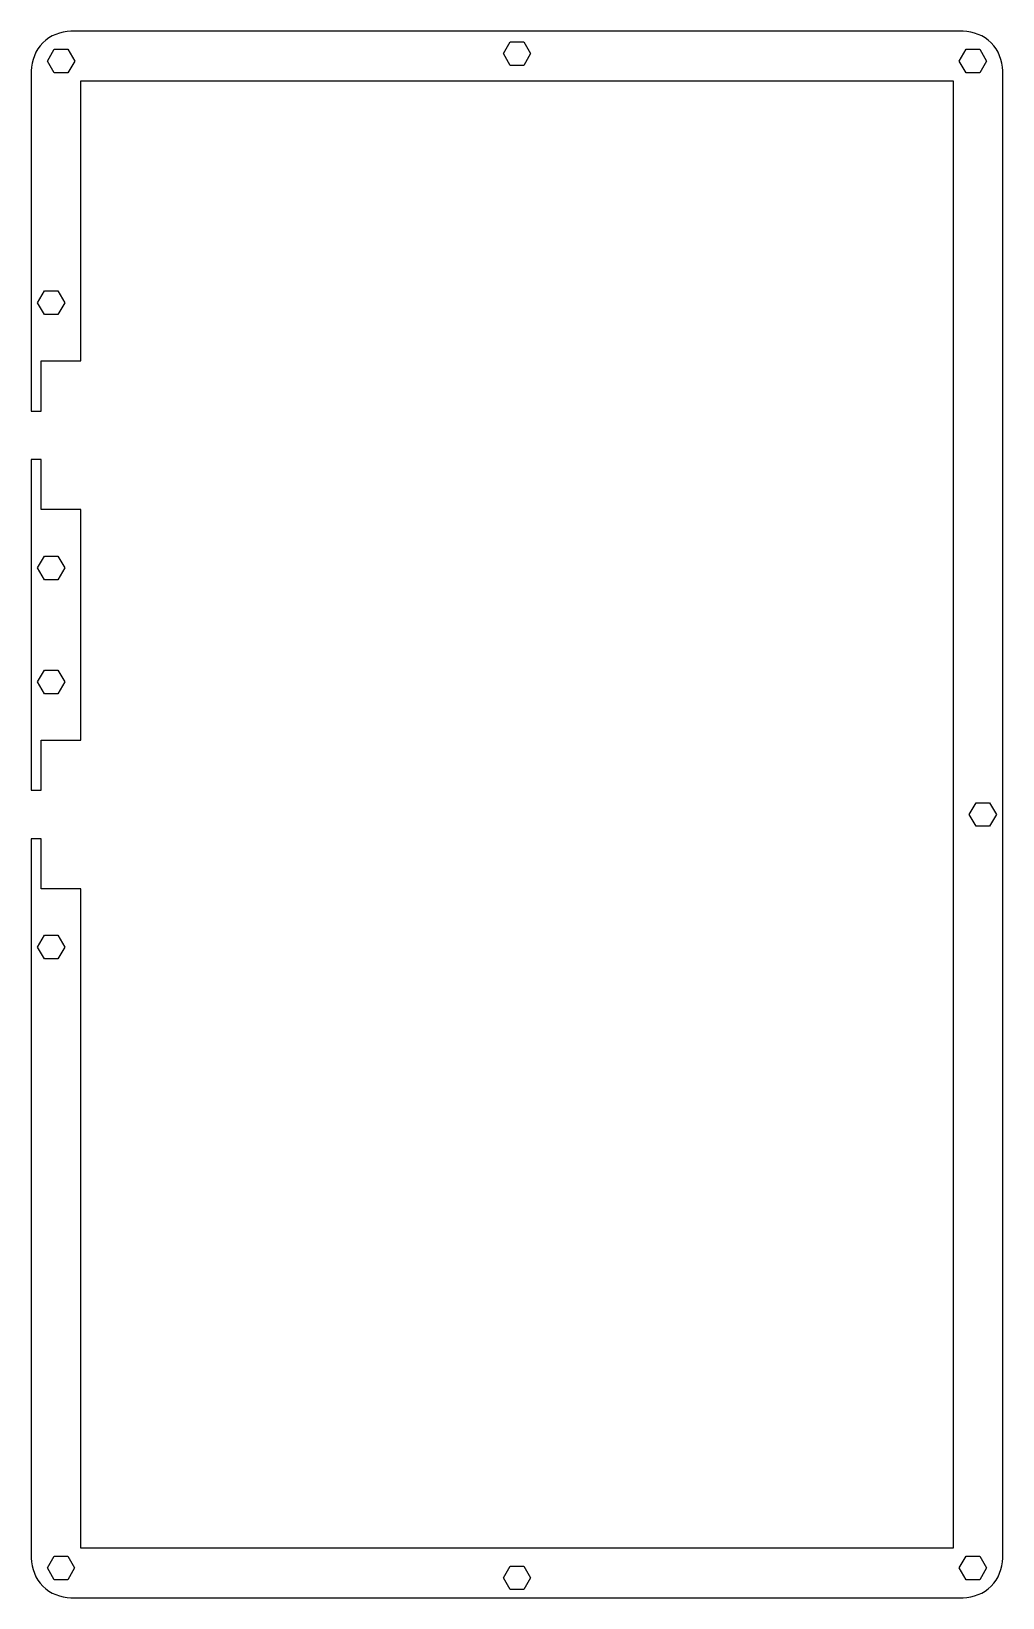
# Model space of a CAD drawing. Header units: millimetres. Extents: x -98 to 98, y -158 to 158.
import ezdxf

# ---------------------------------------------------------------- set-up
doc = ezdxf.new("R2010")
doc.units = ezdxf.units.MM

msp = doc.modelspace()

# ---------------------------------------------------------------- linework, layer by layer
msp.add_lwpolyline([(-98, -150, 0.414214), (-90, -158), (90, -158, 0.414214), (98, -150), (98, 150, 0.414214), (90, 158), (-90, 158, 0.414214), (-98, 150), (-98, 81.4), (-96, 81.4), (-96, 91.5), (-88, 91.5), (-88, 148), (88, 148), (88, -148), (-88, -148), (-88, -15), (-96, -15), (-96, -4.9), (-98, -4.9)], format="xyb", close=True)
for points in [[(-2.75, 153.5), (-1.37, 155.88), (1.37, 155.88), (2.75, 153.5), (1.37, 151.12), (-1.37, 151.12)], [(-90.63, 149.62), (-93.37, 149.62), (-94.75, 152), (-93.37, 154.38), (-90.63, 154.38), (-89.25, 152)], [(89.25, 152), (90.63, 154.38), (93.37, 154.38), (94.75, 152), (93.37, 149.62), (90.63, 149.62)], [(-95.37, 100.87), (-96.75, 103.25), (-95.37, 105.63), (-92.63, 105.63), (-91.25, 103.25), (-92.63, 100.87)], [(-96, 71.6), (-98, 71.6), (-98, 4.9), (-96, 4.9), (-96, 15), (-88, 15), (-88, 61.5), (-96, 61.5)], [(-95.37, 47.37), (-96.75, 49.75), (-95.37, 52.13), (-92.63, 52.13), (-91.25, 49.75), (-92.63, 47.37)], [(-96.75, 26.75), (-95.37, 29.13), (-92.63, 29.13), (-91.25, 26.75), (-92.63, 24.37), (-95.37, 24.37)], [(91.25, 0), (92.63, 2.38), (95.37, 2.38), (96.75, 0), (95.37, -2.38), (92.63, -2.38)], [(-96.75, -26.75), (-95.37, -24.37), (-92.63, -24.37), (-91.25, -26.75), (-92.63, -29.13), (-95.37, -29.13)], [(-94.74, -152), (-93.37, -149.62), (-90.63, -149.62), (-89.26, -152), (-90.63, -154.38), (-93.37, -154.38)], [(-1.37, -156.38), (-2.75, -154), (-1.37, -151.62), (1.37, -151.62), (2.75, -154), (1.37, -156.38)], [(90.63, -154.38), (89.25, -152), (90.63, -149.62), (93.37, -149.62), (94.75, -152), (93.37, -154.38)]]:
    msp.add_lwpolyline(points, close=True)

doc.saveas('drawing.dxf')
